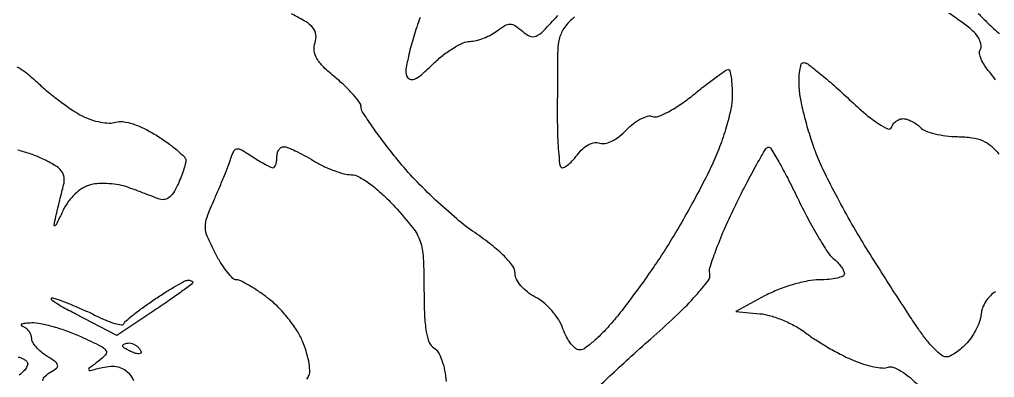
# Model space of a CAD drawing. Extents: x 0 to 102, y 0 to 135.
# Drawn here: x 68.21 to 79.98, y 97.89 to 102.21 of the extents above; entities that cross this region are included whole.
import ezdxf

# ---------------------------------------------------------------- set-up
doc = ezdxf.new("R2010")
doc.units = 0
doc.header["$MEASUREMENT"] = 0

msp = doc.modelspace()

# ---------------------------------------------------------------- linework, layer by layer
for points in [[(79.993783, 101.481879, 0.044469), (79.923324, 101.577187, -0.036085), (79.864654, 101.653831, -0.046965), (79.823286, 101.731886, -0.054951), (79.803354, 101.800249, -0.1839), (79.812014, 101.845317, 0.150043), (79.822797, 101.886563, 0.072226), (79.812572, 101.940797, 0.06166), (79.784159, 101.999062, 0.052175), (79.740975, 102.05234, 0.032661), (79.669489, 102.11505, 0.007549), (79.540954, 102.21069, 0.007764), (79.389256, 102.316506, 0.007522)], [(74.910721, 102.24013, 0.061017), (74.792001, 102.113252, 0.089806), (74.731676, 101.988745, 0.063424), (74.709108, 101.834595, 0.002424), (74.707158, 101.693735, 0.000757), (74.705577, 101.482435, 0.000756), (74.704526, 101.246435, 0.000835), (74.704235, 101.018124, 0.008004), (74.707712, 100.806224, 0.011729), (74.718124, 100.620064, 0.007234), (74.732618, 100.465994, 0.170919), (74.751212, 100.427188, 0.313188), (74.779035, 100.422172, 0.055488), (74.827048, 100.45092, 0.042933), (74.884472, 100.502953, 0.025643), (74.943713, 100.573641, -0.045623), (75.011236, 100.647974, -0.064163), (75.084378, 100.699534, -0.078068), (75.155397, 100.723865, -0.135991), (75.216937, 100.717933, 0.145443), (75.281171, 100.712942, 0.061653), (75.363584, 100.741582, 0.051622), (75.453223, 100.797877, 0.03819), (75.539717, 100.876896, -0.0385), (75.623218, 100.953086, -0.046498), (75.712554, 101.010316, -0.053088), (75.794556, 101.042193, -0.159093), (75.853853, 101.039174, 0.186661), (75.921918, 101.039356, 0.028642), (76.047307, 101.096711, 0.028708), (76.194069, 101.18542, 0.021352), (76.345535, 101.299085, -0.006032), (76.491971, 101.416154, -0.008943), (76.62331, 101.514855, -0.004797), (76.735768, 101.594628, -0.153025), (76.767588, 101.6046, -0.346588), (76.786929, 101.589363, -0.020648), (76.802324, 101.511408, -0.023903), (76.813212, 101.408973, -0.014578), (76.816733, 101.28735, -0.052789), (76.800003, 101.129643, -0.01881), (76.744158, 100.909823, -0.018398), (76.664176, 100.671026, -0.020477), (76.569341, 100.447303, -0.010014), (76.452122, 100.211842, -0.005891), (76.303088, 99.934916, -0.005891), (76.147561, 99.661562, -0.010008), (76.010256, 99.437148, -0.008541), (75.868691, 99.223957, -0.005793), (75.700552, 98.985852, -0.005837), (75.532767, 98.759604, -0.011619), (75.393734, 98.585195, -0.016968), (75.268736, 98.445571, -0.022403), (75.145187, 98.3277, -0.020653), (75.036578, 98.240626, -0.159965), (74.975584, 98.2206, -0.173284), (74.925791, 98.238391, -0.053883), (74.869253, 98.295909, -0.046582), (74.81538, 98.378847, -0.036899), (74.772827, 98.476971, 0.058052), (74.720751, 98.584391, 0.037506), (74.637849, 98.695192, 0.03744), (74.539041, 98.79267, 0.056692), (74.438828, 98.859843, -0.045446), (74.343368, 98.920771, -0.051133), (74.264554, 98.995843, -0.057522), (74.211573, 99.074525, -0.119996), (74.1942, 99.145873, 0.159533), (74.165755, 99.232755, 0.037043), (74.064632, 99.351157, 0.031082), (73.911309, 99.487747, 0.016923), (73.70775, 99.636715, -0.025923), (73.489643, 99.802436, -0.013431), (73.234215, 100.03031, -0.013318), (72.983667, 100.279133, -0.019695), (72.778817, 100.511365, -0.008171), (72.609182, 100.726758, -0.011557), (72.465823, 100.92435, -0.007822), (72.35339, 101.092673, -0.140035), (72.334667, 101.154291, 0.154787), (72.316899, 101.20722, 0.021732), (72.244009, 101.298385, 0.023109), (72.145153, 101.401537, 0.017773), (72.028384, 101.504972, -0.02052), (71.880979, 101.636995, -0.067333), (71.800507, 101.739641, -0.10482), (71.769507, 101.832704, -0.105389), (71.779021, 101.930148, 0.10018), (71.78941, 102.02629, 0.149406), (71.757586, 102.104001, 0.085398), (71.670689, 102.179469, 0.018251), (71.495388, 102.277121, -0.018561)], [(73.047114, 102.233717, 0.012892), (72.969869, 102.002309, 0.016984), (72.912154, 101.787454, 0.014484), (72.875875, 101.608017, 0.135046), (72.883524, 101.530167, 0.206229), (72.922954, 101.48976, 0.205984), (72.97943, 101.490631, 0.073632), (73.066287, 101.546143, 0.013523), (73.206884, 101.675228, -0.026634), (73.324785, 101.777911, -0.028402), (73.45052, 101.865132, -0.029554), (73.566412, 101.927037, -0.10418), (73.648328, 101.945691, 0.057337), (73.72337, 101.955565, 0.030383), (73.812947, 101.983878, 0.029794), (73.902171, 102.024415, 0.04043), (73.97679, 102.071911, -0.029774), (74.072562, 102.135775, -0.137093), (74.136458, 102.152506, -0.145694), (74.197621, 102.133201, -0.035133), (74.282106, 102.066908, 0.082442), (74.37164, 102.009386, 0.209754), (74.44722, 102.009913, 0.094833), (74.537637, 102.073052, 0.010432), (74.711017, 102.258697, 0.007495)], [(79.787326, 102.283506, 0.011359), (79.902768, 102.166905, 0.013123), (80.044098, 102.037487, 0.0956)], [(68.176464, 101.637774, -0.077821), (68.279572, 101.577219, -0.016253), (68.437813, 101.438751, 0.015948), (68.56551, 101.326872, 0.012163), (68.711981, 101.212431, 0.012335), (68.854613, 101.111837, 0.028092), (68.96806, 101.044844, 0.038494), (69.072935, 101.000466, 0.03491), (69.186841, 100.970949, 0.036697), (69.292769, 100.959207, 0.086307), (69.371337, 100.96989, -0.114286), (69.459534, 100.976938, -0.042659), (69.581163, 100.948061, -0.0364), (69.722845, 100.889633, -0.024803), (69.874709, 100.803987, -0.01544), (70.006211, 100.715181, -0.021792), (70.117158, 100.627566, -0.018841), (70.200575, 100.549905, -0.198402), (70.218, 100.507719, -0.06747), (70.212038, 100.463741, -0.013247), (70.188722, 100.387274, -0.013831), (70.156486, 100.298995, -0.012438), (70.118331, 100.209412, -0.03845), (70.065888, 100.114408, -0.093777), (70.01055, 100.057139, -0.132095), (69.950817, 100.035141, -0.119909), (69.885681, 100.044884, 0.004646), (69.818658, 100.071489, 0.00168), (69.722984, 100.108072, 0.001666), (69.617949, 100.147431, 0.001982), (69.518557, 100.18385, 0.041507), (69.413175, 100.212369, 0.028291), (69.28994, 100.227824, 0.028577), (69.168499, 100.229167, 0.049997), (69.069083, 100.214549, 0.076626), (68.972423, 100.173811, 0.052642), (68.878067, 100.101035, 0.048781), (68.793913, 100.00335, 0.044826), (68.727536, 99.888502, -0.003312), (68.661159, 99.747905, -0.117324), (68.638522, 99.719985, -0.687918), (68.628061, 99.726387, -0.009455), (68.648921, 99.828, -0.002764), (68.670519, 99.921548, -0.001866), (68.696145, 100.028029, -0.00188), (68.721695, 100.130802, -0.003743), (68.74284, 100.21195, 0.097489), (68.749109, 100.303963, 0.139687), (68.71716, 100.378712, 0.088234), (68.636682, 100.448347, 0.023081), (68.485508, 100.5292, 0.029182), (68.349367, 100.584625, 0.020685), (68.191133, 100.631312, 0.020965)], [(79.99613, 98.923213, 0.069956), (79.933763, 98.875812, 0.050958), (79.878967, 98.807967, 0.051328), (79.839455, 98.731134, 0.074863), (79.822646, 98.657008, -0.062708), (79.806537, 98.577042, -0.031786), (79.767662, 98.481817, -0.030981), (79.714365, 98.38722, -0.040156), (79.653714, 98.308309, -0.028956), (79.586695, 98.242363, -0.03156), (79.514321, 98.186616, -0.033277), (79.44692, 98.147421, -0.115556), (79.398162, 98.136, -0.17209), (79.346789, 98.154221, -0.02528), (79.26339, 98.229192, -0.026082), (79.17051, 98.331761, -0.019722), (79.079247, 98.45325, -0.00609), (78.967004, 98.619929, -0.001833), (78.800323, 98.876118, -0.001836), (78.615427, 99.164916, -0.001993), (78.437673, 99.4473, -0.009545), (78.262828, 99.739822, -0.007789), (78.086663, 100.059194, -0.007883), (77.9337, 100.358298, -0.020379), (77.835725, 100.579944, -0.016323), (77.764896, 100.778396, -0.012783), (77.700693, 100.997853, -0.012977), (77.651442, 101.205311, -0.030649), (77.628352, 101.362494, -0.022518), (77.623396, 101.487727, -0.037166), (77.63183, 101.59323, -0.043924), (77.650457, 101.668733, -0.320642), (77.679091, 101.6892, -0.164122), (77.727741, 101.672789, -0.006904), (77.873347, 101.558731, -0.011274), (78.043426, 101.415228, -0.007715), (78.230243, 101.24505, 0.01216), (78.42883, 101.067354, 0.029863), (78.585174, 100.949506, 0.042), (78.696976, 100.888101, 0.438683), (78.739828, 100.90665, -0.079732), (78.761629, 100.947071, -0.067465), (78.796105, 100.981336, -0.0691), (78.837526, 101.004485, -0.093179), (78.87963, 101.0124, -0.079539), (78.926652, 101.004872, -0.037925), (78.983377, 100.981336, -0.036357), (79.040226, 100.94712, -0.042803), (79.088271, 100.90665, 0.105543), (79.151731, 100.8655, 0.030581), (79.263709, 100.830391, 0.029275), (79.39797, 100.805383, 0.02751), (79.537062, 100.795546, -0.029981), (79.711363, 100.782352, -0.066363), (79.839693, 100.747108, -0.077125), (79.942135, 100.683663, -0.054077), (80.035222, 100.584598, 0.010404)], [(71.679545, 97.869887, 0.087474), (71.706417, 97.914624, 0.110833), (71.715836, 97.978841, 0.028183), (71.701946, 98.083877, 0.027328), (71.671984, 98.205016, 0.024672), (71.628138, 98.326472, 0.045161), (71.559969, 98.455504, 0.024944), (71.455389, 98.600095, 0.024682), (71.333832, 98.737188, 0.036123), (71.213041, 98.843948, 0.013615), (71.094716, 98.929205, 0.017182), (70.980596, 99.001196, 0.015378), (70.882434, 99.054526, 0.117263), (70.831659, 99.0666, -0.198016), (70.787305, 99.084882, -0.028026), (70.719887, 99.159792, -0.028395), (70.646673, 99.262347, -0.020669), (70.5768, 99.38385, -0.017803), (70.480331, 99.586156, -0.097295), (70.454555, 99.703981, -0.094478), (70.474852, 99.824388, -0.016299), (70.562771, 100.0395, 0.004665), (70.624304, 100.180589, 0.004483), (70.684032, 100.324677, 0.00444), (70.734418, 100.452638, 0.016177), (70.763027, 100.535115, -0.039366), (70.798156, 100.623008, -0.263247), (70.835651, 100.648499, -0.154223), (70.891189, 100.635859, -0.012556), (71.019585, 100.556265, 0.00925), (71.102424, 100.504151, 0.012377), (71.179546, 100.460169, 0.009606), (71.244966, 100.426581, 0.114272), (71.272523, 100.4202, 0.244475), (71.289897, 100.429235, 0.067351), (71.3045, 100.457477, 0.05183), (71.3145, 100.498493, 0.033906), (71.3178, 100.5471, -0.063211), (71.323959, 100.595619, -0.081242), (71.342051, 100.636723, -0.09834), (71.368871, 100.664228, -0.15163), (71.400355, 100.674, -0.096675), (71.447754, 100.664749, -0.013406), (71.540027, 100.62439, -0.014941), (71.6478, 100.569781, -0.012161), (71.759905, 100.505116, 0.024999), (71.878973, 100.44045, 0.022765), (72.007626, 100.385749, 0.023419), (72.127143, 100.347508, 0.065358), (72.214239, 100.335916, -0.126716), (72.307117, 100.311817, -0.031306), (72.440863, 100.226363, -0.028929), (72.591245, 100.102503, -0.021406), (72.742989, 99.949468, -0.017138), (72.958193, 99.696076, -0.084018), (73.048286, 99.532008, -0.072769), (73.085639, 99.336988, -0.01099), (73.0944, 98.938472, 0.010345), (73.100584, 98.639614, 0.032772), (73.121922, 98.440766, 0.050517), (73.158309, 98.310992, 0.173009), (73.215001, 98.245954, -0.139447), (73.263331, 98.19734, -0.038952), (73.308239, 98.098768, -0.036082), (73.343665, 97.974398, -0.031117), (73.363051, 97.8399, 0.027616)], [(75.169386, 97.744991, -0.002249), (75.364943, 97.930798, -0.005123), (75.597715, 98.145523, -0.003416), (75.868539, 98.38692, 0.009841), (76.160736, 98.654184, 0.020214), (76.376561, 98.876835, 0.019569), (76.523974, 99.055344, 0.20765), (76.546042, 99.144876, -0.122277), (76.552729, 99.233237, -0.010694), (76.628337, 99.446801, -0.01353), (76.732211, 99.700436, -0.01011), (76.859804, 99.97431, -0.005691), (76.993201, 100.2385, -0.008944), (77.114395, 100.462013, -0.003704), (77.2217, 100.648495, -0.238456), (77.252285, 100.668232, -0.290975), (77.282633, 100.653143, -0.005285), (77.378306, 100.490787, -0.011298), (77.486446, 100.292524, -0.007081), (77.60436, 100.056063, 0.009715), (77.728031, 99.811293, 0.011767), (77.853793, 99.586886, 0.01043), (77.96738, 99.403764, 0.075647), (78.036024, 99.326604, -0.029895), (78.087453, 99.278454, -0.033084), (78.130927, 99.226034, -0.03513), (78.16147, 99.176883, -0.122045), (78.1704, 99.140841, -0.296959), (78.151675, 99.112093, -0.04331), (78.082431, 99.088408, -0.037376), (77.985699, 99.071974, -0.023398), (77.87093, 99.0666, 0.047696), (77.730807, 99.053203, 0.022808), (77.554801, 99.01083, 0.022372), (77.373579, 98.949446, 0.029606), (77.21528, 98.876745), (76.8591, 98.686891), (77.148096, 98.658838, -0.047805), (77.277973, 98.633549, -0.026553), (77.430177, 98.579548, -0.026256), (77.579805, 98.507909, -0.038162), (77.702549, 98.42831, 0.020062), (77.826473, 98.341423, 0.011914), (77.980495, 98.247513, 0.011914), (78.138807, 98.161051, 0.020071), (78.275975, 98.097158, 0.023017), (78.402219, 98.051111, 0.026188), (78.526881, 98.019098, 0.026708), (78.634197, 98.003362, 0.115155), (78.697657, 98.012118, -0.182412), (78.757356, 98.012449, -0.0436), (78.848587, 97.969226, -0.039179), (78.951396, 97.89769, -0.030155), (79.051776, 97.804828, -0.027205)], [(68.491474, 97.848516, -0.164259), (68.518778, 97.903837, -0.069236), (68.585687, 97.95454, 0.037423), (68.657561, 98.002146, 0.293633), (68.670297, 98.038178, 0.181919), (68.643874, 98.077525, 0.015324), (68.540416, 98.146631, -0.035853), (68.470151, 98.197853, -0.040137), (68.410737, 98.256844, -0.043982), (68.369397, 98.314649, -0.134025), (68.3568, 98.3608, 0.094716), (68.34892, 98.402026, 0.065544), (68.325736, 98.443607, 0.063262), (68.291479, 98.479227, 0.073889), (68.25105, 98.502971, -0.180247), (68.233157, 98.519315, -0.429479), (68.238492, 98.534524, -0.08141), (68.281465, 98.545939, -0.018599), (68.3568, 98.550463, -0.056647), (68.463712, 98.540774, -0.018417), (68.618002, 98.502953, -0.018092), (68.787727, 98.447949, -0.019418), (68.949, 98.381957, -0.00647), (69.190683, 98.268123, -0.126498), (69.252949, 98.215166, -0.353063), (69.249557, 98.162601, -0.04643), (69.1605, 98.082136, 0.003155), (69.047773, 97.996748, 0.39428), (69.045089, 97.980636, 0.313265), (69.062248, 97.97383, 0.002631), (69.209078, 98.00896, -0.046391), (69.312344, 98.024291, -0.074474), (69.400828, 98.015949, -0.08349), (69.475759, 97.983446, -0.075696), (69.538859, 97.92732, -0.060935), (69.588199, 97.850514, -0.263191)], [(68.19465, 98.132613, -0.091314), (68.217499, 98.130006, -0.041008), (68.245685, 98.118824, -0.038795), (68.274362, 98.101742, -0.042685), (68.299085, 98.080915, -0.235675), (68.308873, 98.051625, -0.093116), (68.294885, 98.010265, -0.065521), (68.259625, 97.963168, -0.04064), (68.207435, 97.917757, 0.012283)]]:
    msp.add_lwpolyline(points, format="xyb")
for points in [[(70.23915, 99.061515, -0.045746), (70.263441, 99.061236, -0.069029), (70.283962, 99.056199, -0.093538), (70.297746, 99.047459, -0.207704), (70.3026, 99.036278, -0.237145), (70.293352, 99.017876, -0.002217), (70.167647, 98.925259, -0.006821), (70.019297, 98.82004, -0.004286), (69.843187, 98.700922), (69.383773, 98.395889), (68.891437, 98.652127, -0.007341), (68.71485, 98.747353, -0.025982), (68.605852, 98.815871, -0.269769), (68.595169, 98.839125, -0.466181), (68.6106, 98.849728, -0.021601), (68.713278, 98.816423, -0.00858), (68.85125, 98.762272, -0.008472), (68.998372, 98.698659, -0.010531), (69.132835, 98.634349, 0.018315), (69.25395, 98.578723, 0.03014), (69.360418, 98.541818, 0.031052), (69.443119, 98.524078, 0.33678), (69.471235, 98.539454, -0.112613), (69.497202, 98.573976, -0.008156), (69.590178, 98.64998, -0.01109), (69.705665, 98.737192, -0.008153), (69.8373, 98.828865, -0.007089), (69.971546, 98.916403, -0.009715), (70.094933, 98.991076, -0.006857), (70.199596, 99.049768, -0.104728)], [(69.536207, 98.3052, -0.088797), (69.570476, 98.299066, -0.053277), (69.607613, 98.280633, -0.051183), (69.641826, 98.253559, -0.061454), (69.667501, 98.221569, -0.1144), (69.677143, 98.193026, -0.32948), (69.667045, 98.176127, -0.155351), (69.636943, 98.17349, -0.036408), (69.587894, 98.18832, -0.020646), (69.537601, 98.210041, -0.029555), (69.495168, 98.23367, -0.029412), (69.46411, 98.256123, -0.2252), (69.4566, 98.271951, -0.219607), (69.462472, 98.284675, -0.077771), (69.479985, 98.295433, -0.059132), (69.505725, 98.302766, -0.039867)]]:
    msp.add_lwpolyline(points, format="xyb", close=True)

doc.saveas('drawing.dxf')
